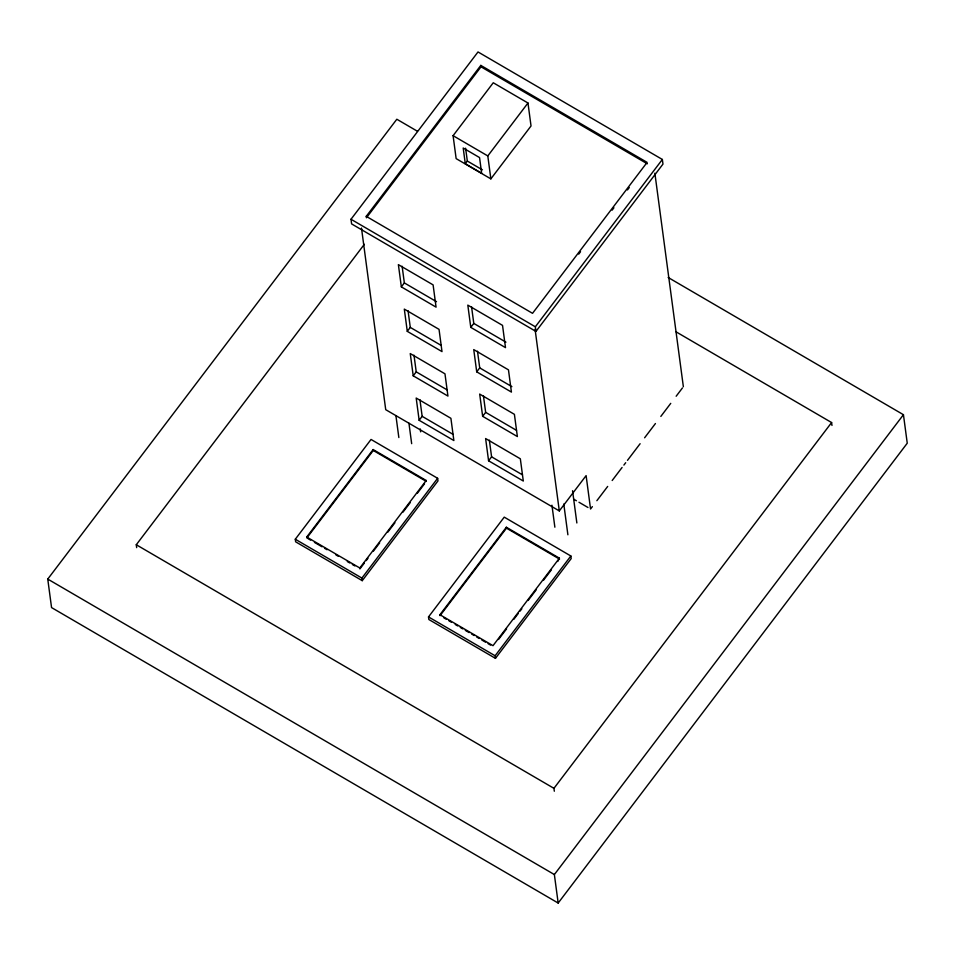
<?xml version="1.0" encoding="UTF-8"?>
<svg xmlns="http://www.w3.org/2000/svg" width="955" height="955" viewBox="0 0 955 955"><rect width="100%" height="100%" fill="white"/><g stroke="black" fill="none" stroke-linecap="round" stroke-linejoin="round"><path stroke-width="1.43" d="M668.142 277.475L903.442 414.709L907.25 443.204L558.174 903.048L51.558 607.583L47.75 579.088L396.826 119.244L417.407 131.241M350.998 219.268L478.013 51.952L662.352 159.461L662.973 164.093L535.958 331.421L351.607 223.912L350.998 219.268L535.337 326.789L535.958 331.421M366.243 216.343L480.819 65.406L647.108 162.386L532.532 313.324L366.243 216.343L366.433 217.764L481.01 66.814L480.819 65.406M136.661 547.633L136.279 544.744L364.356 244.289M453.088 135.682L493.258 82.763L527.972 103.009L531.028 125.965L490.858 178.872L456.144 158.626L453.088 135.682L487.802 155.928L490.858 178.872M465.288 163.711L463.199 148.025L479.553 157.575L481.654 173.261L465.288 163.711L467.317 161.037L465.61 148.204M487.802 155.928L527.972 103.009M401.351 286.882L398.378 264.642L433.104 284.888L436.065 307.128L401.351 286.882L404.347 282.919L402.127 266.254M407.284 331.349L404.311 309.11L439.037 329.356L441.998 351.595L407.284 331.349L410.28 327.398L408.06 310.721M413.217 375.816L410.256 353.577L444.97 373.823L447.931 396.062L413.217 375.816L416.225 371.865L413.993 355.188M295.298 539.229L371.041 439.455L437.641 478.3L437.987 480.89L362.243 580.664L295.644 541.819L295.298 539.229L361.897 578.073L362.243 580.664M373.262 450.462L306.853 537.952L306.734 537.032L373.142 449.554L426.205 480.496L426.324 481.416L373.262 450.462L373.142 449.554M470.779 327.374L467.819 305.134L502.533 325.38L505.493 347.62L470.779 327.374L473.787 323.423L471.555 306.746M419.15 420.284L416.189 398.044L450.903 418.302L453.864 440.53L419.15 420.284L422.158 416.332L419.925 399.656M476.712 371.841L473.752 349.602L508.466 369.86L511.426 392.087L476.712 371.841L479.72 367.89L477.488 351.213M578.73 254.126L580.533 251.75M612.119 210.16L613.922 207.772M627.447 189.95L629.261 187.574M535.337 326.789L662.352 159.461M364.404 562.984L359.916 568.894L359.796 567.986L426.205 480.496M366.195 560.621L367.997 558.257M373.381 551.166L379.66 542.882M387.742 532.245L394.916 522.791M402.998 512.143L410.173 502.688M417.359 493.234L424.533 483.779M482.645 416.308L479.685 394.081L514.399 414.327L517.371 436.554L482.645 416.308L485.653 412.357L483.421 395.68M361.897 578.073L437.641 478.3M488.578 460.776L485.618 438.548L520.332 458.794L523.304 481.022L488.578 460.776L491.586 456.824L489.354 440.148M428.509 616.918L504.24 517.144L570.851 555.989L571.197 558.58L495.454 658.353L428.843 619.509L428.509 616.918L495.108 655.763L495.454 658.353M506.353 527.244L506.472 528.151L440.064 615.641L439.933 614.722L506.353 527.244L559.415 558.186L557.744 561.468M361.491 228.066L385.725 409.683L559.308 510.925L586.107 475.614L590.56 509.003L592.363 506.627M596.863 500.695L607.678 486.441M612.179 480.508L622.087 467.461M623.89 465.085L625.692 462.709M627.495 460.334L640.113 443.717M644.613 437.784L655.428 423.543M660.836 416.416L670.744 403.356M676.152 396.241L682.455 387.933M559.415 558.186L493.007 645.676L439.933 614.722M498.51 639.492L506.58 628.856M513.766 619.389L518.255 613.48M520.045 611.116L521.848 608.753M528.127 600.48L536.197 589.832M543.383 580.377L551.465 569.741M495.108 655.763L570.851 555.989M554.318 791.217L553.936 788.329L831.602 422.552L676.104 331.863M558.174 903.048L554.366 874.553L903.442 414.709M481.01 66.814L647.299 163.806M467.317 161.037L482.43 169.847M404.347 282.919L436.495 301.673M473.787 323.423L505.935 342.165M410.28 327.398L441.15 345.388M479.72 367.89L511.868 386.632M416.225 371.865L447.083 389.855M485.653 412.357L516.512 430.359M573.836 499.25L576.414 500.754M578.981 502.246L587.982 507.499M422.158 416.332L453.016 434.322M491.586 456.824L522.445 474.826M506.472 528.151L559.535 559.105M306.734 537.032L359.796 567.986M308.119 538.68L310.638 540.16M314.434 542.368L322.014 546.785M324.545 548.265L327.064 549.734M335.909 554.891L338.44 556.371M347.286 561.528L349.805 562.996M352.335 564.477L354.866 565.945M443.848 617.849L446.379 619.317M448.898 620.798L451.429 622.266M455.225 624.475L457.743 625.955M460.274 627.423L462.805 628.903M465.324 630.372L469.12 632.58M471.651 634.06L474.169 635.529M476.7 637.009L479.231 638.477M481.75 639.957L485.546 642.166M488.065 643.634L490.595 645.114M136.279 544.744L553.936 788.329M47.75 579.088L554.366 874.553M831.602 422.552L831.984 425.441M654.867 173.201L683.362 386.739M572.558 490.739L576.856 522.97M563.784 504.025L567.891 534.788M535.075 329.308L559.308 510.925M551.942 505.219L554.867 527.196M420.248 428.926L420.642 431.851M408.931 423.161L411.665 443.669M395.907 415.568L398.844 437.545"/></g></svg>
